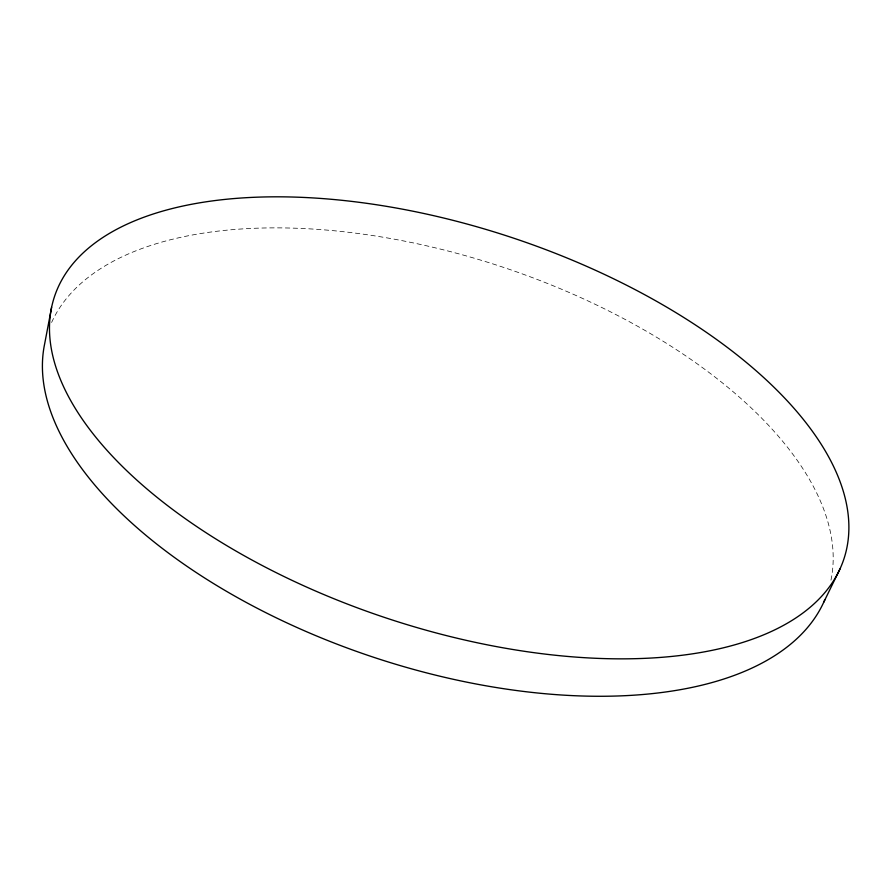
<?xml version="1.0" encoding="UTF-8"?>
<svg xmlns="http://www.w3.org/2000/svg" width="893" height="893" viewBox="0 0 893 893"><rect width="100%" height="100%" fill="white"/><g stroke="black" fill="none" stroke-linecap="round" stroke-linejoin="round"><path stroke-width="0.67" stroke-dasharray="4.46 3.35" d="M51.615 322.462A411.048 205.479 18.4 0 1 501.966 266.862A411.048 205.479 18.4 0 1 830.814 580.896"/><path stroke-width="1.34" d="M51.604 307.348L44.65 343.883A411.048 205.479 18.4 0 0 376.321 658.163A411.048 205.479 18.4 0 0 824.864 599.683M823.714 602.262L840.023 568.852A415.937 200.322 18.4 0 0 326.269 198.86A415.937 200.322 18.4 0 0 181.268 515.797A415.937 200.322 18.4 0 0 840.023 568.852"/></g></svg>
